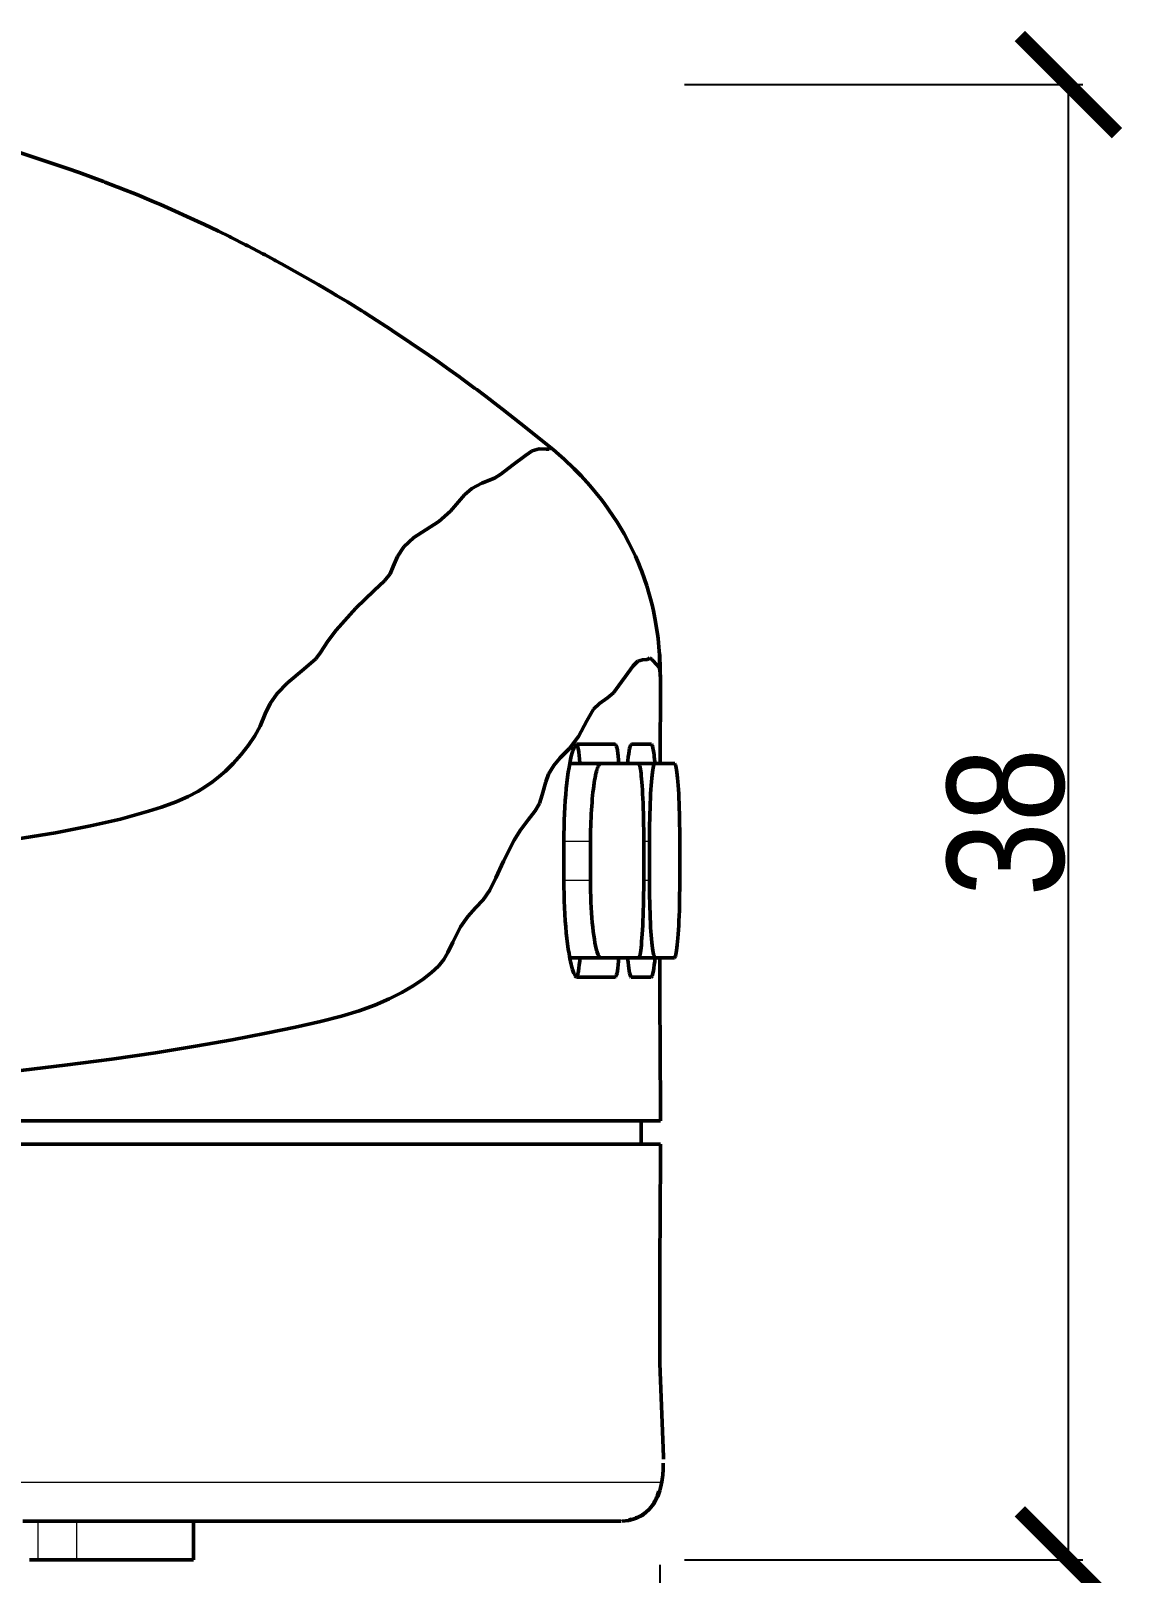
# Model space of a CAD drawing. Header units: millimetres. Extents: x -83 to 206, y -38 to 180.
# Drawn here: x 153.82 to 181.89, y -12.34 to 27.36 of the extents above; entities that cross this region are included whole.
import ezdxf

# ---------------------------------------------------------------- set-up
doc = ezdxf.new("R2010")
doc.units = ezdxf.units.MM
for name, color, linetype, lineweight in [('DIMENSIONS', 1, 'Continuous', 18), ('TANGENT', 8, 'Continuous', 18), ('VISIBLE', 7, 'Continuous', 50)]:
    doc.layers.add(name, color=color, linetype=linetype, lineweight=lineweight)
doc.styles.add('OpenSansCondensed-Light', font='OpenSansCondensed-Light.ttf')
doc.dimstyles.new('EZDXF', dxfattribs={"dimtxt": 3, "dimasz": 2.5, "dimexe": 0.375, "dimexo": 0.125, "dimgap": 0.1, "dimtad": 1, "dimdec": 1, "dimzin": 12, "dimdsep": 46, "dimtxsty": 'OpenSansCondensed-Light', "dimblk": 'ARCHTICK', "dimcen": 2.5, "dimazin": 3, "dimtfac": 0.5, "dimtmove": 2, "dimatfit": 3})

# ---------------------------------------------------------------- blocks, each defined once
blk = doc.blocks.new('_ARCHTICK')
at = {"color": 0, "linetype": 'BYBLOCK', "const_width": 0.15}
blk.add_lwpolyline([(-0.5, -0.5), (0.5, 0.5)], dxfattribs=at)

msp = doc.modelspace()

# ---------------------------------------------------------------- linework, layer by layer
at = {"layer": 'TANGENT'}
for points in [[(167.531, 6.5), (168.215, 6.5)], [(169.584, 6.5), (169.733, 6.5)], [(167.531, 5.5), (168.215, 5.5)], [(169.584, 5.5), (169.733, 5.5)], [(152.486, -10), (153.828, -10)], [(153.828, -10), (155.096, -10)], [(155.096, -10), (156.279, -10)], [(156.279, -10), (157.372, -10)], [(157.372, -10), (158.379, -10)], [(158.379, -10), (159.089, -10)], [(159.089, -10), (159.774, -10)], [(159.774, -10), (160.377, -10)], [(160.377, -10), (160.948, -10)], [(160.948, -10), (161.482, -10)], [(161.482, -10), (161.978, -10)], [(161.978, -10), (162.422, -10)], [(162.422, -10), (162.816, -10)], [(162.816, -10), (163.175, -10)], [(163.175, -10), (163.498, -10)], [(163.498, -10), (163.786, -10)], [(163.786, -10), (164.037, -10)], [(164.037, -10), (164.248, -10)], [(164.248, -10), (164.421, -10)], [(164.421, -10), (164.741, -10)], [(164.741, -10), (164.935, -10)], [(164.935, -10), (165.375, -10)], [(165.375, -10), (165.599, -10)], [(165.599, -10), (166.02, -10)], [(166.02, -10), (166.481, -10)], [(166.481, -10), (166.724, -10)], [(166.724, -10), (166.855, -10)], [(166.855, -10), (166.967, -10)], [(166.967, -10), (167.038, -10)], [(167.038, -10), (167.109, -10)], [(167.109, -10), (167.293, -10)], [(167.293, -10), (167.55, -10)], [(167.55, -10), (167.7, -10)], [(167.7, -10), (167.945, -10)], [(167.945, -10), (168.243, -10)], [(168.243, -10), (168.497, -10)], [(168.497, -10), (168.723, -10)], [(168.723, -10), (168.855, -10)], [(168.855, -10), (169.098, -10)], [(169.098, -10), (169.324, -10)], [(169.324, -10), (169.541, -10)], [(169.541, -10), (169.686, -10)], [(169.686, -10), (169.724, -10)], [(169.724, -10), (169.757, -10)], [(169.757, -10), (169.843, -10)], [(169.843, -10), (169.973, -10)], [(169.973, -10), (170.012, -10.003)], [(170.012, -10.003), (170.049, -9.998)], [(170.049, -9.998), (170.054, -9.991)], [(154, -12), (154, -11)], [(155, -12), (155, -11)]]:
    msp.add_lwpolyline(points, dxfattribs=at)
at = {"layer": 'VISIBLE'}
for points in [[(154.808, 23.804), (153.495, 24.239)], [(155.003, 23.735), (154.808, 23.804)], [(155.059, 23.715), (155.003, 23.735)], [(155.424, 23.581), (155.059, 23.715)], [(155.681, 23.484), (155.424, 23.581)], [(155.72, 23.469), (155.681, 23.484)], [(156.029, 23.349), (155.72, 23.469)], [(156.076, 23.33), (156.029, 23.349)], [(156.139, 23.306), (156.076, 23.33)], [(156.539, 23.144), (156.139, 23.306)], [(156.92, 22.985), (156.539, 23.144)], [(156.978, 22.96), (156.92, 22.985)], [(157.148, 22.887), (156.978, 22.96)], [(158.209, 22.408), (157.148, 22.887)], [(158.268, 22.38), (158.209, 22.408)], [(158.643, 22.2), (158.268, 22.38)], [(158.923, 22.063), (158.643, 22.2)], [(158.965, 22.042), (158.923, 22.063)], [(159.34, 21.853), (158.965, 22.042)], [(159.396, 21.824), (159.34, 21.853)], [(159.783, 21.622), (159.396, 21.824)], [(159.841, 21.591), (159.783, 21.622)], [(160.079, 21.464), (159.841, 21.591)], [(160.116, 21.444), (160.079, 21.464)], [(160.267, 21.362), (160.116, 21.444)], [(161.207, 20.831), (160.267, 21.362)], [(161.582, 20.61), (161.207, 20.831)], [(161.639, 20.576), (161.582, 20.61)], [(161.682, 20.55), (161.639, 20.576)], [(161.96, 20.382), (161.682, 20.55)], [(162.334, 20.15), (161.96, 20.382)], [(162.334, 20.15), (162.39, 20.115)], [(162.451, 20.077), (162.39, 20.115)], [(162.836, 19.83), (162.451, 20.077)], [(163.076, 19.675), (162.836, 19.83)], [(163.112, 19.651), (163.076, 19.675)], [(164.054, 19.014), (163.112, 19.651)], [(164.191, 18.919), (164.054, 19.014)], [(164.245, 18.881), (164.191, 18.919)], [(164.588, 18.637), (164.245, 18.881)], [(164.846, 18.451), (164.588, 18.637)], [(164.885, 18.423), (164.846, 18.451)], [(165.233, 18.166), (164.885, 18.423)], [(165.286, 18.128), (165.233, 18.166)], [(165.648, 17.854), (165.286, 18.128)], [(165.703, 17.813), (165.648, 17.854)], [(165.738, 17.786), (165.703, 17.813)], [(165.962, 17.614), (165.738, 17.786)], [(166.409, 17.264), (165.962, 17.614)], [(166.409, 17.264), (167.252, 16.581)], [(166.205, 16.183), (166.544, 16.431)], [(166.544, 16.431), (166.718, 16.552)], [(166.718, 16.552), (166.894, 16.602)], [(166.894, 16.602), (167.073, 16.592)], [(167.073, 16.592), (167.145, 16.588)], [(167.145, 16.588), (167.183, 16.616)], [(167.183, 16.616), (167.221, 16.606)], [(167.221, 16.606), (167.252, 16.581)], [(167.4, 16.456), (167.252, 16.581)], [(167.4, 16.456), (167.539, 16.332)], [(167.795, 16.087), (167.539, 16.332)], [(165.745, 15.846), (165.912, 15.951)], [(165.912, 15.951), (166.205, 16.183)], [(167.973, 15.905), (167.795, 16.087)], [(167.973, 15.905), (168.198, 15.656)], [(164.971, 15.414), (165.162, 15.581)], [(165.162, 15.581), (165.421, 15.721)], [(165.421, 15.721), (165.745, 15.846)], [(168.198, 15.656), (168.48, 15.314)], [(164.611, 15), (164.971, 15.414)], [(168.563, 15.205), (168.48, 15.314)], [(168.563, 15.205), (168.899, 14.715)], [(163.98, 14.516), (164.314, 14.727)], [(164.314, 14.727), (164.611, 15)], [(169.081, 14.409), (168.899, 14.715)], [(163.412, 14.076), (163.667, 14.314)], [(163.667, 14.314), (163.98, 14.516)], [(169.203, 14.184), (169.081, 14.409)], [(163.245, 13.827), (163.412, 14.076)], [(169.371, 13.834), (169.203, 14.184)], [(163.058, 13.387), (163.135, 13.57)], [(163.135, 13.57), (163.245, 13.827)], [(169.371, 13.834), (169.447, 13.659)], [(169.493, 13.546), (169.447, 13.659)], [(169.493, 13.546), (169.533, 13.443)], [(162.65, 12.951), (162.916, 13.203)], [(162.916, 13.203), (163.058, 13.387)], [(169.533, 13.443), (169.598, 13.268)], [(169.662, 13.076), (169.598, 13.268)], [(162.177, 12.501), (162.65, 12.951)], [(169.662, 13.076), (169.798, 12.589)], [(161.671, 11.933), (162.177, 12.501)], [(169.798, 12.589), (169.834, 12.433)], [(169.834, 12.433), (169.873, 12.245)], [(161.459, 11.653), (161.671, 11.933)], [(169.939, 11.838), (169.873, 12.245)], [(161.269, 11.356), (161.459, 11.653)], [(169.954, 11.714), (169.939, 11.838)], [(169.983, 11.396), (169.954, 11.714)], [(160.838, 10.925), (161.148, 11.193)], [(161.148, 11.193), (161.269, 11.356)], [(169.312, 11.014), (169.431, 11.137)], [(169.431, 11.137), (169.553, 11.172)], [(169.553, 11.172), (169.672, 11.175)], [(169.672, 11.175), (169.719, 11.191)], [(169.719, 11.191), (169.743, 11.218)], [(169.743, 11.218), (169.79, 11.178)], [(169.79, 11.178), (169.94, 11.02)], [(169.989, 11.298), (169.983, 11.396)], [(169.997, 11.283), (169.984, 11.373)], [(169.989, 11.298), (169.993, 11.046)], [(169.997, 11.283), (170.02, 10.631)], [(160.417, 10.578), (160.838, 10.925)], [(168.803, 10.316), (169.312, 11.014)], [(169.94, 11.02), (169.99, 10.953)], [(169.99, 10.953), (170.005, 10.832)], [(170.005, 10.832), (170.02, 10.631)], [(160.154, 10.305), (160.417, 10.578)], [(170.02, 10.631), (170.007, 8.5)], [(159.848, 9.778), (159.97, 10.045)], [(159.97, 10.045), (160.154, 10.305)], [(168.291, 9.895), (168.443, 10.046)], [(168.443, 10.046), (168.655, 10.187)], [(168.655, 10.187), (168.803, 10.316)], [(159.712, 9.46), (159.848, 9.778)], [(167.909, 9.197), (168.119, 9.597)], [(168.119, 9.597), (168.291, 9.895)], [(159.413, 8.971), (159.576, 9.215)], [(159.576, 9.215), (159.712, 9.46)], [(167.668, 8.875), (167.909, 9.197)], [(159.225, 8.731), (159.413, 8.971)], [(167.435, 8.643), (167.668, 8.875)], [(167.721, 8.692), (167.742, 8.771)], [(167.742, 8.771), (167.762, 8.838)], [(167.762, 8.838), (167.783, 8.894)], [(167.783, 8.894), (167.804, 8.938)], [(167.804, 8.938), (167.825, 8.971)], [(167.825, 8.971), (167.845, 8.991)], [(167.845, 8.991), (167.857, 8.998)], [(167.86, 8.995), (167.856, 8.997)], [(167.857, 8.998), (167.869, 9)], [(167.87, 8.98), (167.86, 8.995)], [(167.869, 9), (168.703, 9)], [(168.147, 9), (167.869, 9)], [(167.881, 8.951), (167.87, 8.98)], [(167.892, 8.909), (167.881, 8.951)], [(167.903, 8.855), (167.892, 8.909)], [(167.914, 8.788), (167.903, 8.855)], [(167.924, 8.71), (167.914, 8.788)], [(168.286, 9), (168.147, 9)], [(168.477, 9), (168.286, 9)], [(168.703, 9), (168.477, 9)], [(168.852, 9), (168.703, 9)], [(168.852, 9), (168.864, 8.993)], [(168.864, 8.993), (168.875, 8.974)], [(168.875, 8.974), (168.886, 8.941)], [(168.886, 8.941), (168.897, 8.896)], [(168.897, 8.896), (168.908, 8.838)], [(168.908, 8.838), (168.919, 8.767)], [(168.919, 8.767), (168.929, 8.685)], [(169.198, 8.753), (169.186, 8.669)], [(169.209, 8.825), (169.198, 8.753)], [(169.221, 8.886), (169.209, 8.825)], [(169.233, 8.933), (169.221, 8.886)], [(169.245, 8.969), (169.233, 8.933)], [(169.257, 8.991), (169.245, 8.969)], [(169.269, 9), (169.257, 8.991)], [(169.271, 9), (169.269, 9)], [(169.271, 9), (169.733, 9)], [(169.407, 9), (169.271, 9)], [(169.583, 9), (169.407, 9)], [(169.655, 9), (169.583, 9)], [(169.698, 9), (169.655, 9)], [(169.733, 9), (169.698, 9)], [(169.778, 9), (169.733, 9)], [(169.783, 8.998), (169.778, 9)], [(169.788, 8.994), (169.783, 8.998)], [(169.794, 8.983), (169.788, 8.994)], [(169.801, 8.968), (169.794, 8.983)], [(169.808, 8.947), (169.801, 8.968)], [(169.815, 8.922), (169.808, 8.947)], [(169.822, 8.892), (169.815, 8.922)], [(169.829, 8.857), (169.822, 8.892)], [(169.836, 8.818), (169.829, 8.857)], [(169.843, 8.774), (169.836, 8.818)], [(169.85, 8.725), (169.843, 8.774)], [(158.821, 8.307), (159.019, 8.501)], [(159.019, 8.501), (159.225, 8.731)], [(167.135, 8.223), (167.269, 8.451)], [(167.269, 8.451), (167.435, 8.643)], [(167.643, 8.275), (167.662, 8.395)], [(167.662, 8.395), (167.681, 8.504)], [(167.68, 8.5), (168.473, 8.5)], [(167.681, 8.504), (167.701, 8.603)], [(167.701, 8.603), (167.721, 8.692)], [(167.934, 8.62), (167.924, 8.71)], [(167.944, 8.519), (167.934, 8.62)], [(167.946, 8.5), (167.944, 8.519)], [(168.368, 8.298), (168.381, 8.342)], [(168.381, 8.342), (168.393, 8.382)], [(168.393, 8.382), (168.406, 8.415)], [(168.406, 8.415), (168.418, 8.444)], [(168.418, 8.444), (168.431, 8.466)], [(168.431, 8.466), (168.443, 8.483)], [(168.443, 8.483), (168.455, 8.494)], [(168.455, 8.494), (168.464, 8.499)], [(168.464, 8.499), (168.473, 8.5)], [(168.844, 8.5), (168.473, 8.5)], [(169.2, 8.5), (168.844, 8.5)], [(168.929, 8.685), (168.939, 8.592)], [(168.939, 8.592), (168.948, 8.5)], [(169.175, 8.573), (169.168, 8.5)], [(169.168, 8.5), (169.872, 8.5)], [(169.186, 8.669), (169.175, 8.573)], [(169.304, 8.5), (169.2, 8.5)], [(169.453, 8.5), (169.304, 8.5)], [(169.461, 8.496), (169.453, 8.5)], [(169.469, 8.484), (169.461, 8.496)], [(169.477, 8.464), (169.469, 8.484)], [(169.485, 8.436), (169.477, 8.464)], [(169.493, 8.399), (169.485, 8.436)], [(169.501, 8.355), (169.493, 8.399)], [(169.508, 8.303), (169.501, 8.355)], [(169.819, 8.336), (169.828, 8.389)], [(169.828, 8.389), (169.838, 8.432)], [(169.838, 8.432), (169.847, 8.464)], [(169.847, 8.464), (169.857, 8.486)], [(169.857, 8.672), (169.85, 8.725)], [(169.864, 8.614), (169.857, 8.672)], [(169.857, 8.486), (169.865, 8.497)], [(169.871, 8.546), (169.864, 8.614)], [(169.865, 8.497), (169.872, 8.5)], [(169.876, 8.5), (169.871, 8.546)], [(170.02, 8.5), (169.872, 8.5)], [(170.196, 8.5), (170.02, 8.5)], [(170.291, 8.5), (170.196, 8.5)], [(170.332, 8.5), (170.291, 8.5)], [(170.379, 8.5), (170.332, 8.5)], [(170.385, 8.497), (170.379, 8.5)], [(170.392, 8.486), (170.385, 8.497)], [(170.4, 8.464), (170.392, 8.486)], [(170.409, 8.432), (170.4, 8.464)], [(170.418, 8.389), (170.409, 8.432)], [(170.428, 8.337), (170.418, 8.389)], [(158.304, 7.903), (158.488, 8.032)], [(158.488, 8.032), (158.66, 8.167)], [(158.66, 8.167), (158.821, 8.307)], [(166.974, 7.696), (167.063, 8.028)], [(167.063, 8.028), (167.135, 8.223)], [(167.593, 7.86), (167.609, 8.006)], [(167.609, 8.006), (167.626, 8.145)], [(167.626, 8.145), (167.643, 8.275)], [(168.299, 7.925), (168.31, 7.999)], [(168.31, 7.999), (168.321, 8.068)], [(168.321, 8.068), (168.333, 8.133)], [(168.333, 8.133), (168.344, 8.193)], [(168.344, 8.193), (168.356, 8.248)], [(168.356, 8.248), (168.368, 8.298)], [(169.515, 8.243), (169.508, 8.303)], [(169.522, 8.177), (169.515, 8.243)], [(169.529, 8.103), (169.522, 8.177)], [(169.536, 8.017), (169.529, 8.103)], [(169.543, 7.922), (169.536, 8.017)], [(169.777, 7.935), (169.785, 8.032)], [(169.785, 8.032), (169.793, 8.122)], [(169.793, 8.122), (169.801, 8.202)], [(169.801, 8.202), (169.81, 8.274)], [(169.81, 8.274), (169.819, 8.336)], [(170.437, 8.274), (170.428, 8.337)], [(170.445, 8.203), (170.437, 8.274)], [(170.454, 8.122), (170.445, 8.203)], [(170.462, 8.033), (170.454, 8.122)], [(170.47, 7.936), (170.462, 8.033)], [(157.554, 7.515), (157.862, 7.651)], [(157.862, 7.651), (158.108, 7.781)], [(158.108, 7.781), (158.304, 7.903)], [(166.905, 7.472), (166.974, 7.696)], [(167.556, 7.38), (167.567, 7.546)], [(167.567, 7.546), (167.579, 7.706)], [(167.579, 7.706), (167.593, 7.86)], [(168.254, 7.498), (168.262, 7.591)], [(168.262, 7.591), (168.27, 7.68)], [(168.27, 7.68), (168.279, 7.765)], [(168.279, 7.765), (168.289, 7.847)], [(168.289, 7.847), (168.299, 7.925)], [(169.549, 7.826), (169.543, 7.922)], [(169.555, 7.719), (169.549, 7.826)], [(169.561, 7.6), (169.555, 7.719)], [(169.566, 7.476), (169.561, 7.6)], [(169.752, 7.475), (169.757, 7.6)], [(169.757, 7.6), (169.763, 7.718)], [(169.763, 7.718), (169.77, 7.83)], [(169.77, 7.83), (169.777, 7.935)], [(170.477, 7.831), (170.47, 7.936)], [(170.484, 7.719), (170.477, 7.831)], [(170.489, 7.6), (170.484, 7.719)], [(170.495, 7.476), (170.489, 7.6)], [(156.123, 7.071), (156.842, 7.269)], [(156.842, 7.269), (157.18, 7.377)], [(157.18, 7.377), (157.554, 7.515)], [(166.614, 7.054), (166.794, 7.279)], [(166.794, 7.279), (166.905, 7.472)], [(167.54, 7.036), (167.547, 7.21)], [(167.547, 7.21), (167.556, 7.38)], [(168.228, 7.102), (168.234, 7.204)], [(168.234, 7.204), (168.24, 7.305)], [(168.24, 7.305), (168.246, 7.403)], [(168.246, 7.403), (168.254, 7.498)], [(169.571, 7.346), (169.566, 7.476)], [(169.575, 7.212), (169.571, 7.346)], [(169.578, 7.074), (169.575, 7.212)], [(169.739, 7.074), (169.743, 7.212)], [(169.743, 7.212), (169.747, 7.346)], [(169.747, 7.346), (169.752, 7.475)], [(170.499, 7.346), (170.495, 7.476)], [(170.503, 7.212), (170.499, 7.346)], [(170.506, 7.074), (170.503, 7.212)], [(154.445, 6.715), (155.353, 6.892)], [(155.353, 6.892), (156.123, 7.071)], [(166.254, 6.526), (166.408, 6.776)], [(166.408, 6.776), (166.614, 7.054)], [(167.532, 6.68), (167.535, 6.859)], [(167.535, 6.859), (167.54, 7.036)], [(168.216, 6.645), (168.218, 6.789)], [(168.218, 6.789), (168.22, 6.891)], [(168.22, 6.891), (168.224, 6.997)], [(168.224, 6.997), (168.228, 7.102)], [(169.581, 6.933), (169.578, 7.074)], [(169.583, 6.79), (169.581, 6.933)], [(169.584, 6.645), (169.583, 6.79)], [(169.733, 6.645), (169.735, 6.79)], [(169.735, 6.79), (169.736, 6.933)], [(169.736, 6.933), (169.739, 7.074)], [(170.509, 6.933), (170.506, 7.074)], [(170.51, 6.79), (170.509, 6.933)], [(170.511, 6.646), (170.51, 6.79)], [(153.428, 6.549), (154.445, 6.715)], [(165.974, 5.987), (166.254, 6.526)], [(167.531, 6.5), (167.532, 6.68)], [(167.531, 6.5), (167.531, 5.5)], [(168.215, 6.5), (168.216, 6.645)], [(168.215, 6.5), (168.215, 5.5)], [(169.584, 6.5), (169.584, 6.645)], [(169.584, 6.5), (169.584, 5.5)], [(169.733, 6.5), (169.733, 6.645)], [(169.733, 6.5), (169.733, 5.5)], [(170.512, 6.5), (170.511, 6.646)], [(170.512, 6.5), (170.512, 5.5)], [(165.778, 5.553), (165.974, 5.987)], [(165.455, 4.989), (165.627, 5.241)], [(165.627, 5.241), (165.778, 5.553)], [(167.531, 5.5), (167.532, 5.32)], [(167.532, 5.32), (167.535, 5.141)], [(168.215, 5.5), (168.216, 5.355)], [(168.216, 5.355), (168.218, 5.211)], [(168.218, 5.211), (168.222, 5.068)], [(169.582, 5.134), (169.583, 5.279)], [(169.583, 5.279), (169.584, 5.389)], [(169.584, 5.389), (169.584, 5.5)], [(169.733, 5.5), (169.733, 5.355)], [(169.733, 5.355), (169.735, 5.21)], [(169.735, 5.21), (169.736, 5.067)], [(170.509, 5.129), (170.511, 5.274)], [(170.511, 5.274), (170.512, 5.387)], [(170.512, 5.387), (170.512, 5.5)], [(165.062, 4.563), (165.259, 4.782)], [(165.259, 4.782), (165.455, 4.989)], [(167.535, 5.141), (167.54, 4.964)], [(167.54, 4.964), (167.547, 4.79)], [(167.547, 4.79), (167.556, 4.62)], [(168.222, 5.068), (168.227, 4.928)], [(168.227, 4.928), (168.234, 4.791)], [(168.234, 4.791), (168.242, 4.658)], [(169.573, 4.715), (169.577, 4.852)], [(169.577, 4.852), (169.58, 4.992)], [(169.58, 4.992), (169.582, 5.134)], [(169.736, 5.067), (169.739, 4.926)], [(169.739, 4.926), (169.743, 4.788)], [(169.743, 4.788), (169.747, 4.654)], [(170.501, 4.712), (170.504, 4.848)], [(170.504, 4.848), (170.507, 4.987)], [(170.507, 4.987), (170.509, 5.129)], [(164.868, 4.292), (165.062, 4.563)], [(167.556, 4.62), (167.567, 4.454)], [(167.567, 4.454), (167.579, 4.294)], [(168.242, 4.658), (168.251, 4.529)], [(168.251, 4.529), (168.262, 4.405)], [(168.262, 4.405), (168.274, 4.287)], [(169.558, 4.334), (169.564, 4.456)], [(169.564, 4.456), (169.569, 4.583)], [(169.569, 4.583), (169.573, 4.715)], [(169.747, 4.654), (169.752, 4.525)], [(169.752, 4.525), (169.757, 4.4)], [(169.757, 4.4), (169.763, 4.282)], [(170.486, 4.331), (170.492, 4.453)], [(170.492, 4.453), (170.497, 4.58)], [(170.497, 4.58), (170.501, 4.712)], [(164.672, 3.902), (164.868, 4.292)], [(167.579, 4.294), (167.593, 4.14)], [(167.593, 4.14), (167.609, 3.994)], [(167.609, 3.994), (167.626, 3.855)], [(168.274, 4.287), (168.286, 4.176)], [(168.286, 4.176), (168.3, 4.071)], [(168.3, 4.071), (168.314, 3.974)], [(168.314, 3.974), (168.329, 3.885)], [(169.531, 3.916), (169.538, 4.009)], [(169.538, 4.009), (169.545, 4.11)], [(169.545, 4.11), (169.552, 4.219)], [(169.552, 4.219), (169.558, 4.334)], [(169.763, 4.282), (169.77, 4.177)], [(169.77, 4.177), (169.776, 4.083)], [(169.776, 4.083), (169.783, 3.989)], [(169.783, 3.989), (169.791, 3.895)], [(170.457, 3.914), (170.465, 4.007)], [(170.465, 4.007), (170.473, 4.108)], [(170.473, 4.108), (170.48, 4.216)], [(170.48, 4.216), (170.486, 4.331)], [(164.44, 3.456), (164.544, 3.638)], [(164.544, 3.638), (164.672, 3.902)], [(167.626, 3.855), (167.643, 3.725)], [(167.643, 3.725), (167.662, 3.606)], [(167.662, 3.606), (167.674, 3.537)], [(168.329, 3.885), (168.345, 3.805)], [(168.345, 3.805), (168.361, 3.733)], [(168.361, 3.733), (168.377, 3.67)], [(168.377, 3.67), (168.394, 3.617)], [(168.394, 3.617), (168.41, 3.573)], [(168.41, 3.573), (168.427, 3.54)], [(169.481, 3.548), (169.49, 3.584)], [(169.49, 3.584), (169.498, 3.631)], [(169.498, 3.631), (169.507, 3.688)], [(169.507, 3.688), (169.515, 3.755)], [(169.515, 3.755), (169.523, 3.831)], [(169.523, 3.831), (169.531, 3.916)], [(169.791, 3.895), (169.8, 3.812)], [(169.8, 3.812), (169.808, 3.745)], [(169.808, 3.745), (169.816, 3.686)], [(169.816, 3.686), (169.824, 3.634)], [(169.824, 3.634), (169.833, 3.591)], [(169.833, 3.591), (169.841, 3.555)], [(170.404, 3.548), (170.413, 3.584)], [(170.413, 3.584), (170.422, 3.631)], [(170.422, 3.631), (170.431, 3.688)], [(170.431, 3.688), (170.44, 3.754)], [(170.44, 3.754), (170.449, 3.83)], [(170.449, 3.83), (170.457, 3.914)], [(164.128, 3.118), (164.308, 3.283)], [(164.308, 3.283), (164.44, 3.456)], [(167.674, 3.537), (167.686, 3.471)], [(167.68, 3.5), (168.473, 3.5)], [(167.686, 3.471), (167.7, 3.399)], [(167.7, 3.399), (167.717, 3.325)], [(167.717, 3.325), (167.734, 3.258)], [(167.734, 3.258), (167.751, 3.198)], [(167.751, 3.198), (167.768, 3.146)], [(167.906, 3.162), (167.917, 3.233)], [(167.917, 3.233), (167.927, 3.315)], [(167.927, 3.315), (167.937, 3.409)], [(167.937, 3.409), (167.946, 3.5)], [(168.427, 3.54), (168.444, 3.516)], [(168.444, 3.516), (168.458, 3.504)], [(168.458, 3.504), (168.473, 3.5)], [(168.844, 3.5), (168.473, 3.5)], [(169.2, 3.5), (168.844, 3.5)], [(168.908, 3.162), (168.919, 3.233)], [(168.919, 3.233), (168.929, 3.315)], [(168.929, 3.315), (168.939, 3.409)], [(168.939, 3.409), (168.948, 3.5)], [(169.168, 3.5), (169.872, 3.5)], [(169.168, 3.5), (169.169, 3.485)], [(169.169, 3.485), (169.18, 3.389)], [(169.18, 3.389), (169.19, 3.303)], [(169.19, 3.303), (169.201, 3.228)], [(169.304, 3.5), (169.2, 3.5)], [(169.201, 3.228), (169.211, 3.162)], [(169.453, 3.5), (169.304, 3.5)], [(169.453, 3.5), (169.463, 3.505)], [(169.463, 3.505), (169.472, 3.521)], [(169.472, 3.521), (169.481, 3.548)], [(169.832, 3.162), (169.844, 3.232)], [(169.841, 3.555), (169.85, 3.529)], [(169.844, 3.232), (169.855, 3.314)], [(169.85, 3.529), (169.859, 3.511)], [(169.855, 3.314), (169.866, 3.407)], [(169.859, 3.511), (169.866, 3.503)], [(169.866, 3.503), (169.872, 3.5)], [(169.866, 3.407), (169.876, 3.5)], [(170.02, 3.5), (169.872, 3.5)], [(170.001, 3.5), (170.001, 3.48)], [(170.001, 3.231), (170.001, 3.48)], [(170.001, 2.983), (170.001, 3.231)], [(170.196, 3.5), (170.02, 3.5)], [(170.291, 3.5), (170.196, 3.5)], [(170.332, 3.5), (170.291, 3.5)], [(170.379, 3.5), (170.332, 3.5)], [(170.379, 3.5), (170.387, 3.505)], [(170.387, 3.505), (170.395, 3.521)], [(170.395, 3.521), (170.404, 3.548)], [(163.361, 2.606), (163.656, 2.779)], [(163.656, 2.779), (163.911, 2.951)], [(163.911, 2.951), (164.128, 3.118)], [(167.768, 3.146), (167.785, 3.101)], [(167.785, 3.101), (167.802, 3.065)], [(167.802, 3.065), (167.819, 3.036)], [(167.819, 3.036), (167.836, 3.016)], [(167.836, 3.016), (167.853, 3.004)], [(167.853, 3.004), (167.869, 3)], [(167.856, 3.003), (167.862, 3.007)], [(167.862, 3.007), (167.873, 3.026)], [(167.869, 3), (168.703, 3)], [(168.147, 3), (167.869, 3)], [(167.873, 3.026), (167.884, 3.059)], [(167.884, 3.059), (167.895, 3.104)], [(167.895, 3.104), (167.906, 3.162)], [(168.286, 3), (168.147, 3)], [(168.477, 3), (168.286, 3)], [(168.703, 3), (168.477, 3)], [(168.852, 3), (168.703, 3)], [(168.852, 3), (168.864, 3.007)], [(168.864, 3.007), (168.875, 3.026)], [(168.875, 3.026), (168.886, 3.059)], [(168.886, 3.059), (168.897, 3.104)], [(168.897, 3.104), (168.908, 3.162)], [(169.211, 3.162), (169.222, 3.108)], [(169.222, 3.108), (169.233, 3.064)], [(169.233, 3.064), (169.245, 3.032)], [(169.245, 3.032), (169.256, 3.01)], [(169.256, 3.01), (169.264, 3.003)], [(169.264, 3.003), (169.271, 3)], [(169.271, 3), (169.733, 3)], [(169.407, 3), (169.271, 3)], [(169.583, 3), (169.407, 3)], [(169.655, 3), (169.583, 3)], [(169.698, 3), (169.655, 3)], [(169.733, 3), (169.698, 3)], [(169.778, 3), (169.733, 3)], [(169.778, 3), (169.788, 3.007)], [(169.788, 3.007), (169.798, 3.026)], [(169.798, 3.026), (169.809, 3.059)], [(169.809, 3.059), (169.821, 3.104)], [(169.821, 3.104), (169.832, 3.162)], [(170.001, 2.735), (170.001, 2.983)], [(162.665, 2.283), (163.032, 2.44)], [(163.032, 2.44), (163.361, 2.606)], [(170.001, 2.486), (170.001, 2.735)], [(170.02, -0.366), (170.001, 2.486)], [(161.269, 1.856), (161.812, 1.996)], [(161.812, 1.996), (162.259, 2.135)], [(162.259, 2.135), (162.665, 2.283)], [(159.866, 1.559), (160.623, 1.714)], [(160.623, 1.714), (161.269, 1.856)], [(157.018, 1.053), (158.05, 1.22)], [(158.05, 1.22), (158.996, 1.39)], [(158.996, 1.39), (159.866, 1.559)], [(154.69, 0.732), (155.897, 0.891)], [(155.897, 0.891), (157.018, 1.053)], [(153.342, 0.574), (154.69, 0.732)], [(170.02, -0.405), (170.02, -0.366)], [(154.067, -0.7), (152.645, -0.7)], [(155.388, -0.7), (154.067, -0.7)], [(156.61, -0.7), (155.388, -0.7)], [(157.611, -0.7), (156.61, -0.7)], [(158.34, -0.7), (157.611, -0.7)], [(159.048, -0.7), (158.34, -0.7)], [(159.733, -0.7), (159.048, -0.7)], [(160.388, -0.7), (159.733, -0.7)], [(161.006, -0.7), (160.388, -0.7)], [(161.58, -0.7), (161.006, -0.7)], [(162.109, -0.7), (161.58, -0.7)], [(162.592, -0.7), (162.109, -0.7)], [(163.027, -0.7), (162.592, -0.7)], [(163.415, -0.7), (163.027, -0.7)], [(163.755, -0.7), (163.415, -0.7)], [(164.046, -0.7), (163.755, -0.7)], [(164.308, -0.7), (164.046, -0.7)], [(164.446, -0.7), (164.308, -0.7)], [(164.446, -0.7), (164.308, -0.7)], [(164.721, -0.7), (164.446, -0.7)], [(165.122, -0.7), (164.721, -0.7)], [(165.409, -0.7), (165.122, -0.7)], [(165.636, -0.7), (165.409, -0.7)], [(166.034, -0.7), (165.636, -0.7)], [(166.034, -0.7), (165.636, -0.7)], [(166.45, -0.7), (166.034, -0.7)], [(166.708, -0.7), (166.45, -0.7)], [(166.86, -0.7), (166.708, -0.7)], [(167.03, -0.7), (166.708, -0.7)], [(167.03, -0.7), (166.86, -0.7)], [(167.16, -0.7), (167.03, -0.7)], [(167.382, -0.7), (167.16, -0.7)], [(167.696, -0.7), (167.382, -0.7)], [(167.916, -0.7), (167.696, -0.7)], [(168.219, -0.7), (167.916, -0.7)], [(168.538, -0.7), (168.219, -0.7)], [(168.739, -0.7), (168.538, -0.7)], [(168.885, -0.7), (168.739, -0.7)], [(169.087, -0.7), (168.885, -0.7)], [(169.087, -0.7), (168.885, -0.7)], [(169.387, -0.7), (169.087, -0.7)], [(169.611, -0.7), (169.387, -0.7)], [(169.52, -0.746), (169.519, -0.7)], [(169.52, -0.79), (169.52, -0.746)], [(169.52, -0.834), (169.52, -0.79)], [(169.698, -0.7), (169.611, -0.7)], [(169.73, -0.7), (169.698, -0.7)], [(169.762, -0.7), (169.73, -0.7)], [(169.888, -0.7), (169.762, -0.7)], [(169.977, -0.7), (169.888, -0.7)], [(170, -0.7), (169.977, -0.7)], [(170.019, -0.7), (170, -0.7)], [(170.02, -0.7), (170.019, -0.7)], [(170.02, -0.445), (170.02, -0.405)], [(170.02, -0.484), (170.02, -0.445)], [(170.02, -0.523), (170.02, -0.484)], [(170.02, -0.563), (170.02, -0.523)], [(170.02, -0.602), (170.02, -0.563)], [(170.02, -0.641), (170.02, -0.602)], [(170.02, -0.641), (170.02, -0.7)], [(169.52, -0.879), (169.52, -0.834)], [(169.52, -1.124), (169.52, -0.879)], [(169.52, -1.169), (169.52, -1.124)], [(169.52, -1.213), (169.52, -1.169)], [(154.067, -1.3), (152.645, -1.3)], [(155.388, -1.3), (154.067, -1.3)], [(156.61, -1.3), (155.388, -1.3)], [(157.611, -1.3), (156.61, -1.3)], [(158.34, -1.3), (157.611, -1.3)], [(159.048, -1.3), (158.34, -1.3)], [(159.733, -1.3), (159.048, -1.3)], [(160.388, -1.3), (159.733, -1.3)], [(161.006, -1.3), (160.388, -1.3)], [(161.58, -1.3), (161.006, -1.3)], [(162.109, -1.3), (161.58, -1.3)], [(162.592, -1.3), (162.109, -1.3)], [(163.027, -1.3), (162.592, -1.3)], [(163.415, -1.3), (163.027, -1.3)], [(163.755, -1.3), (163.415, -1.3)], [(164.046, -1.3), (163.755, -1.3)], [(164.308, -1.3), (164.046, -1.3)], [(164.446, -1.3), (164.308, -1.3)], [(164.446, -1.3), (164.308, -1.3)], [(164.721, -1.3), (164.446, -1.3)], [(165.122, -1.3), (164.721, -1.3)], [(165.409, -1.3), (165.122, -1.3)], [(165.636, -1.3), (165.409, -1.3)], [(166.034, -1.3), (165.636, -1.3)], [(166.034, -1.3), (165.636, -1.3)], [(166.45, -1.3), (166.034, -1.3)], [(166.708, -1.3), (166.45, -1.3)], [(167.03, -1.3), (166.708, -1.3)], [(166.86, -1.3), (166.708, -1.3)], [(167.03, -1.3), (166.86, -1.3)], [(167.16, -1.3), (167.03, -1.3)], [(167.382, -1.3), (167.16, -1.3)], [(167.696, -1.3), (167.382, -1.3)], [(167.916, -1.3), (167.696, -1.3)], [(168.219, -1.3), (167.916, -1.3)], [(168.538, -1.3), (168.219, -1.3)], [(168.739, -1.3), (168.538, -1.3)], [(168.885, -1.3), (168.739, -1.3)], [(169.087, -1.3), (168.885, -1.3)], [(169.087, -1.3), (168.885, -1.3)], [(169.387, -1.3), (169.087, -1.3)], [(169.611, -1.3), (169.387, -1.3)], [(169.52, -1.257), (169.519, -1.3)], [(169.52, -1.257), (169.52, -1.213)], [(169.698, -1.3), (169.611, -1.3)], [(169.73, -1.3), (169.698, -1.3)], [(169.762, -1.3), (169.73, -1.3)], [(169.888, -1.3), (169.762, -1.3)], [(169.977, -1.3), (169.888, -1.3)], [(170, -1.3), (169.977, -1.3)], [(170.019, -1.3), (170, -1.3)], [(170.02, -1.3), (170.019, -1.3)], [(170.02, -1.343), (170.02, -1.3)], [(170.02, -1.372), (170.02, -1.343)], [(170.02, -1.4), (170.02, -1.372)], [(170.02, -1.429), (170.02, -1.4)], [(170.02, -1.458), (170.02, -1.429)], [(170.02, -1.486), (170.02, -1.458)], [(170.02, -1.515), (170.02, -1.486)], [(170.02, -1.544), (170.02, -1.515)], [(170.02, -1.572), (170.02, -1.544)], [(170.02, -1.601), (170.02, -1.572)], [(170.02, -1.63), (170.001, -4.411)], [(170.02, -1.63), (170.02, -1.601)], [(170.001, -4.593), (170.001, -4.411)], [(170.001, -4.593), (170.001, -4.774)], [(170.001, -4.955), (170.001, -4.774)], [(170.001, -5.136), (170.001, -4.955)], [(170.001, -5.136), (170.001, -5.318)], [(170.001, -5.499), (170.001, -5.318)], [(170.001, -5.68), (170.001, -5.499)], [(170.001, -5.861), (170.001, -5.68)], [(170.001, -6.043), (170.001, -5.861)], [(170.001, -6.043), (170.001, -6.224)], [(170.001, -6.405), (170.001, -6.224)], [(170.001, -6.586), (170.001, -6.405)], [(170.001, -6.586), (170.001, -6.768)], [(170.001, -6.949), (170.001, -6.768)], [(170.089, -9.349), (170.001, -6.949)], [(170.085, -9.56), (170.084, -9.515)], [(170.092, -9.405), (170.089, -9.349)], [(170.069, -9.869), (170.054, -9.991)], [(170.069, -9.869), (170.074, -9.821)], [(170.074, -9.821), (170.078, -9.769)], [(170.078, -9.769), (170.082, -9.717)], [(170.082, -9.717), (170.084, -9.665)], [(170.084, -9.665), (170.085, -9.613)], [(170.085, -9.613), (170.085, -9.56)], [(169.93, -10.362), (169.959, -10.286)], [(169.997, -10.212), (169.95, -10.368)], [(169.959, -10.286), (169.966, -10.228)], [(170.014, -10.142), (169.997, -10.212)], [(170.014, -10.142), (170.054, -9.991)], [(169.727, -10.707), (169.567, -10.837)], [(169.64, -10.769), (169.729, -10.685)], [(169.727, -10.707), (169.857, -10.547)], [(169.729, -10.685), (169.825, -10.566)], [(169.836, -10.548), (169.825, -10.566)], [(169.904, -10.429), (169.839, -10.541)], [(169.857, -10.547), (169.95, -10.368)], [(169.904, -10.429), (169.925, -10.374)], [(169.913, -10.409), (169.909, -10.417)], [(169.913, -10.409), (169.918, -10.392)], [(153.611, -11), (154.846, -11)], [(154.846, -11), (155.991, -11)], [(155.991, -11), (157.044, -11)], [(157.044, -11), (158.009, -11)], [(158, -12), (158, -11)], [(158.009, -11), (158.675, -11)], [(158.675, -11), (159.379, -11)], [(159.379, -11), (160.038, -11)], [(160.038, -11), (160.558, -11)], [(160.558, -11), (160.985, -11)], [(160.985, -11), (161.382, -11)], [(161.382, -11), (161.751, -11)], [(161.751, -11), (162.091, -11)], [(162.091, -11), (162.401, -11)], [(162.401, -11), (162.68, -11)], [(162.68, -11), (162.928, -11)], [(162.928, -11), (163.142, -11)], [(163.142, -11), (163.323, -11)], [(163.323, -11), (163.52, -11)], [(163.52, -11), (163.818, -11)], [(163.818, -11), (164.229, -11)], [(164.229, -11), (164.47, -11)], [(164.47, -11), (164.778, -11)], [(164.778, -11), (165.168, -11)], [(165.168, -11), (165.5, -11)], [(165.5, -11), (165.738, -11)], [(165.738, -11), (165.862, -11)], [(165.862, -11), (165.972, -11)], [(165.972, -11), (166.109, -11)], [(166.109, -11), (166.289, -11)], [(166.289, -11), (166.707, -11)], [(166.707, -11), (166.951, -11)], [(166.951, -11), (167.249, -11)], [(167.249, -11), (167.506, -11)], [(167.506, -11), (167.727, -11)], [(167.727, -11), (167.859, -11)], [(167.859, -11), (168.112, -11)], [(168.112, -11), (168.464, -11)], [(168.464, -11), (168.643, -11)], [(168.643, -11), (168.711, -11)], [(168.711, -11), (168.746, -11)], [(168.746, -11), (168.819, -11)], [(168.819, -11), (168.966, -11)], [(168.966, -11), (168.999, -11)], [(169.201, -10.983), (169.017, -11)], [(169.017, -11), (169.031, -10.997)], [(169.19, -10.981), (169.203, -10.979)], [(169.388, -10.93), (169.201, -10.983)], [(169.203, -10.979), (169.274, -10.956)], [(169.379, -10.922), (169.409, -10.913)], [(169.388, -10.93), (169.567, -10.837)], [(169.409, -10.913), (169.548, -10.837)], [(169.64, -10.769), (169.548, -10.837)], [(153.776, -12), (154, -12)], [(154, -12), (155, -12)], [(155, -12), (155.224, -12)], [(155.224, -12), (155.447, -12)], [(155.447, -12), (155.668, -12)], [(155.668, -12), (155.884, -12)], [(155.884, -12), (156.096, -12)], [(156.096, -12), (156.302, -12)], [(156.302, -12), (156.5, -12)], [(156.5, -12), (156.69, -12)], [(156.69, -12), (156.87, -12)], [(156.87, -12), (157.041, -12)], [(157.041, -12), (157.199, -12)], [(157.199, -12), (157.345, -12)], [(157.345, -12), (157.479, -12)], [(157.479, -12), (157.598, -12)], [(157.598, -12), (157.703, -12)], [(157.703, -12), (157.793, -12)], [(157.793, -12), (157.867, -12)], [(157.867, -12), (157.925, -12)], [(157.925, -12), (157.966, -12)], [(157.966, -12), (157.992, -12)], [(157.992, -12), (158, -12)]]:
    msp.add_lwpolyline(points, dxfattribs=at)

# ---------------------------------------------------------------- dimensions: what is measured, and where the dimension line sits
at = {"layer": 'DIMENSIONS'}
msp.add_linear_dim(base=(180.512, -12), p1=(170.512, -12), p2=(170.512, 25.978), angle=90, dimstyle='EZDXF', override={"dimdec": 1, "dimlfac": 1}, dxfattribs=at).render()
msp.add_linear_dim(base=(110, -22), p1=(110, -12), p2=(170, -12), dimstyle='EZDXF', override={"dimdec": 1, "dimlfac": 1}, dxfattribs=at).render()

doc.saveas('drawing.dxf')
